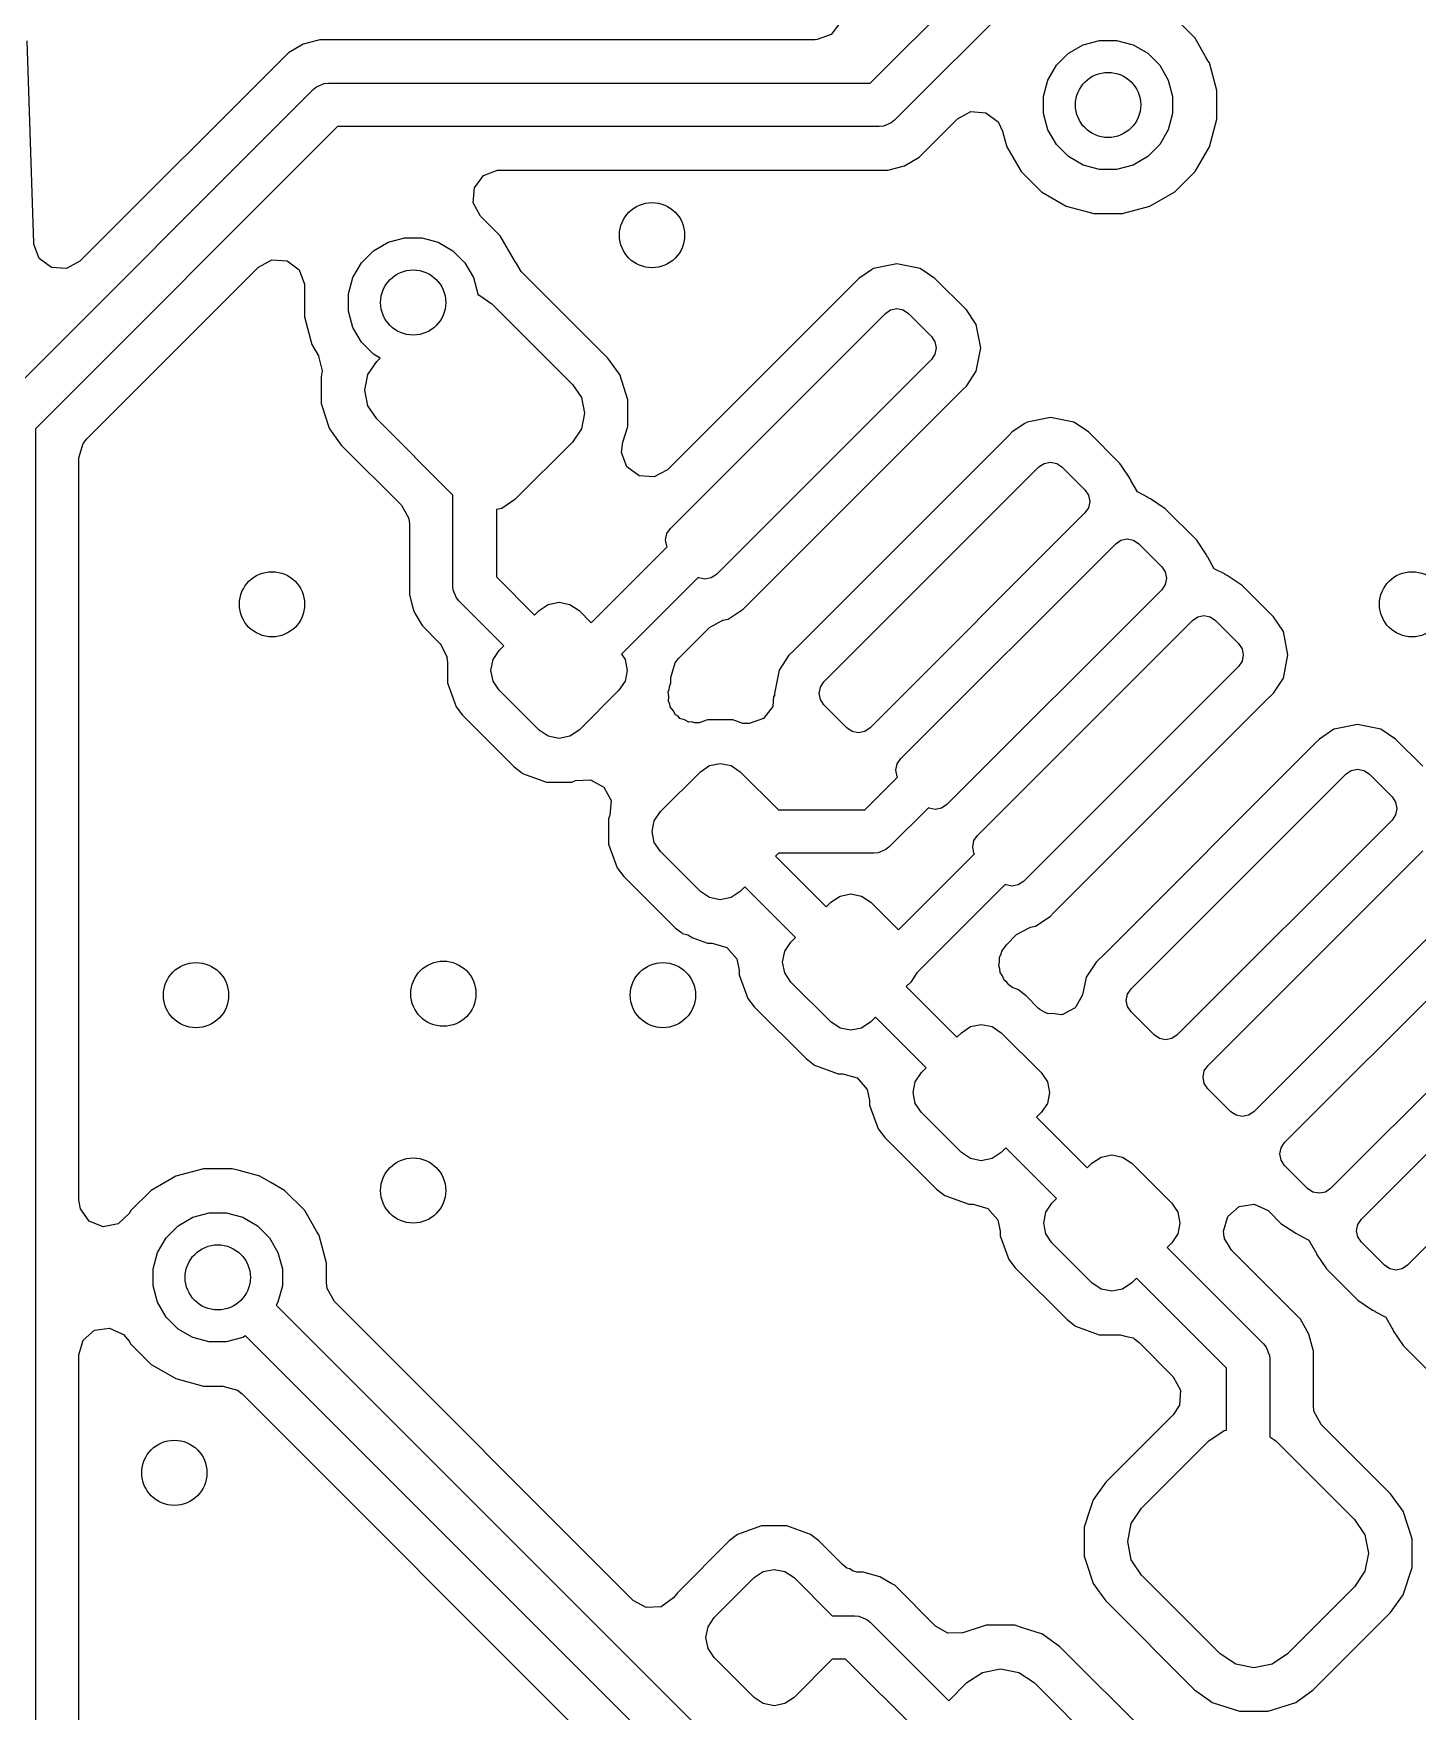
# Model space of a CAD drawing. Extents: x 2.65 to 6.49, y -4.64 to -1.62.
# Drawn here: x 5.6753 to 5.9262, y -3.2126 to -2.9083 of the extents above; entities that cross this region are included whole.
import ezdxf

# ---------------------------------------------------------------- set-up
doc = ezdxf.new("R2010")
doc.units = 0
doc.header["$MEASUREMENT"] = 0
doc.layers.add('BLACK', color=7, linetype='CONTINUOUS')

msp = doc.modelspace()

# ---------------------------------------------------------------- linework, layer by layer
at = {"layer": 'BLACK', "linetype": 'CONTINUOUS'}
for p, q in [((5.82695, -2.91732), (5.90257, -2.84171)), ((5.90929, -2.84612), (5.83137, -2.92404)), ((5.88585, -2.90916), (5.88218, -2.90549)), ((5.8199, -2.90846), (5.81732, -2.90942)), ((5.82155, -2.90625), (5.8199, -2.90846)), ((5.67533, -2.94632), (5.67411, -2.90965)), ((5.72417, -2.91024), (5.72148, -2.91179)), ((5.72718, -2.90943), (5.72417, -2.91024)), ((5.81697, -2.90943), (5.72718, -2.90943)), ((5.81732, -2.90942), (5.81697, -2.90943)), ((5.86289, -2.91189), (5.86556, -2.91035)), ((5.86556, -2.91035), (5.86854, -2.90955)), ((5.86854, -2.90955), (5.87162, -2.90955)), ((5.87162, -2.90955), (5.8746, -2.91035)), ((5.8746, -2.91035), (5.87727, -2.91189)), ((5.88789, -2.9127), (5.88585, -2.90916)), ((5.72148, -2.91179), (5.68367, -2.9496)), ((5.72148, -2.91179), (5.72148, -2.91179)), ((5.85917, -2.91674), (5.86071, -2.91407)), ((5.86071, -2.91407), (5.86289, -2.91189)), ((5.87727, -2.91189), (5.87945, -2.91407)), ((5.87945, -2.91407), (5.88099, -2.91674)), ((5.88825, -2.91333), (5.88789, -2.9127)), ((5.88844, -2.91365), (5.88825, -2.91333)), ((5.88978, -2.91867), (5.88844, -2.91365)), ((5.72655, -2.91799), (5.72797, -2.9174)), ((5.72797, -2.9174), (5.72874, -2.91732)), ((5.72874, -2.91732), (5.82695, -2.91732)), ((5.85837, -2.91972), (5.85917, -2.91674)), ((5.88099, -2.91674), (5.88179, -2.91972)), ((5.66887, -2.97556), (5.72596, -2.91848)), ((5.72596, -2.91848), (5.72655, -2.91799)), ((5.85837, -2.9228), (5.85837, -2.91972)), ((5.88179, -2.91972), (5.88179, -2.9228)), ((5.88978, -2.92385), (5.88978, -2.91867)), ((5.83805, -2.92852), (5.84278, -2.9238)), ((5.84278, -2.9238), (5.84519, -2.92248)), ((5.84519, -2.92248), (5.84794, -2.92268)), ((5.84794, -2.92268), (5.85014, -2.92432)), ((5.85917, -2.92578), (5.85837, -2.9228)), ((5.88179, -2.9228), (5.88099, -2.92578)), ((5.88844, -2.92887), (5.88978, -2.92385)), ((5.73037, -2.9252), (5.67559, -2.97998)), ((5.82858, -2.9252), (5.73037, -2.9252)), ((5.82935, -2.92512), (5.82858, -2.9252)), ((5.83077, -2.92453), (5.82935, -2.92512)), ((5.83137, -2.92404), (5.83077, -2.92453)), ((5.85014, -2.92432), (5.85095, -2.92599)), ((5.85095, -2.92599), (5.85127, -2.92719)), ((5.86071, -2.92845), (5.85917, -2.92578)), ((5.88099, -2.92578), (5.87945, -2.92845)), ((5.83585, -2.93073), (5.83805, -2.92852)), ((5.85127, -2.92719), (5.85172, -2.92887)), ((5.85172, -2.92887), (5.85279, -2.93073)), ((5.86289, -2.93063), (5.86071, -2.92845)), ((5.87945, -2.92845), (5.87727, -2.93063)), ((5.88585, -2.93336), (5.88844, -2.92887)), ((5.83014, -2.93309), (5.83315, -2.93228)), ((5.83315, -2.93228), (5.83585, -2.93073)), ((5.85279, -2.93073), (5.85431, -2.93336)), ((5.86556, -2.93217), (5.86289, -2.93063)), ((5.86854, -2.93297), (5.86556, -2.93217)), ((5.87162, -2.93297), (5.86854, -2.93297)), ((5.8746, -2.93217), (5.87162, -2.93297)), ((5.87727, -2.93063), (5.8746, -2.93217)), ((5.75518, -2.93627), (5.75683, -2.93406)), ((5.75683, -2.93406), (5.7594, -2.9331)), ((5.7594, -2.9331), (5.75975, -2.93309)), ((5.75975, -2.93309), (5.83014, -2.93309)), ((5.83014, -2.93309), (5.83014, -2.93309)), ((5.85431, -2.93336), (5.85798, -2.93703)), ((5.88218, -2.93703), (5.88585, -2.93336)), ((5.75498, -2.93901), (5.75518, -2.93627)), ((5.7563, -2.94142), (5.75498, -2.93901)), ((5.85798, -2.93703), (5.86247, -2.93962)), ((5.87768, -2.93962), (5.88218, -2.93703)), ((5.75986, -2.94499), (5.7563, -2.94142)), ((5.86247, -2.93962), (5.86748, -2.94096)), ((5.86748, -2.94096), (5.86748, -2.94096)), ((5.86748, -2.94096), (5.87267, -2.94096)), ((5.87267, -2.94096), (5.87768, -2.93962)), ((5.87267, -2.94096), (5.87267, -2.94096)), ((5.76246, -2.94948), (5.75986, -2.94499)), ((5.67534, -2.9465), (5.67533, -2.94632)), ((5.67631, -2.94908), (5.67534, -2.9465)), ((5.73472, -2.9499), (5.7369, -2.94772)), ((5.7369, -2.94772), (5.73957, -2.94617)), ((5.73957, -2.94617), (5.74255, -2.94538)), ((5.74255, -2.94538), (5.74564, -2.94538)), ((5.74564, -2.94538), (5.74861, -2.94617)), ((5.74861, -2.94617), (5.75128, -2.94772)), ((5.75128, -2.94772), (5.75346, -2.9499)), ((5.67851, -2.95073), (5.67631, -2.94908)), ((5.68125, -2.95092), (5.67851, -2.95073)), ((5.68367, -2.9496), (5.68125, -2.95092)), ((5.70048, -2.96625), (5.71606, -2.95067)), ((5.71606, -2.95067), (5.71848, -2.94935)), ((5.71848, -2.94935), (5.72122, -2.94955)), ((5.72122, -2.94955), (5.72342, -2.95119)), ((5.72342, -2.95119), (5.72438, -2.95377)), ((5.73318, -2.95257), (5.73472, -2.9499)), ((5.75346, -2.9499), (5.75501, -2.95257)), ((5.76258, -2.94978), (5.76246, -2.94948)), ((5.76246, -2.94948), (5.76246, -2.94948)), ((5.76267, -2.94974), (5.76258, -2.94978)), ((5.76366, -2.95146), (5.76267, -2.94974)), ((5.82716, -2.95119), (5.82488, -2.95272)), ((5.82756, -2.95093), (5.82716, -2.95119)), ((5.83179, -2.95009), (5.82756, -2.95093)), ((5.82756, -2.95093), (5.82756, -2.95093)), ((5.82756, -2.95093), (5.82756, -2.95093)), ((5.82756, -2.95093), (5.82756, -2.95093)), ((5.83602, -2.95093), (5.83179, -2.95009)), ((5.83179, -2.95009), (5.83179, -2.95009)), ((5.8387, -2.95272), (5.83602, -2.95093)), ((5.83602, -2.95093), (5.83602, -2.95093)), ((5.72438, -2.95377), (5.72437, -2.95417)), ((5.72437, -2.95417), (5.72439, -2.95417)), ((5.72439, -2.95417), (5.72439, -2.95449)), ((5.73238, -2.95554), (5.73318, -2.95257)), ((5.75501, -2.95257), (5.7558, -2.95554)), ((5.77941, -2.9672), (5.76366, -2.95146)), ((5.82488, -2.95272), (5.7902, -2.9874)), ((5.82488, -2.95272), (5.82488, -2.95272)), ((5.84439, -2.95841), (5.8387, -2.95272)), ((5.8387, -2.95272), (5.8387, -2.95272)), ((5.8387, -2.95272), (5.8387, -2.95272)), ((5.72439, -2.95449), (5.72439, -2.95968)), ((5.73238, -2.95863), (5.73238, -2.95554)), ((5.7558, -2.95554), (5.7558, -2.95569)), ((5.7558, -2.95569), (5.75597, -2.95572)), ((5.75597, -2.95572), (5.75836, -2.95732)), ((5.75836, -2.95732), (5.77298, -2.97194)), ((5.72439, -2.95968), (5.72573, -2.96469)), ((5.73318, -2.96161), (5.73238, -2.95863)), ((5.79073, -2.99804), (5.8297, -2.95906)), ((5.8297, -2.95906), (5.83066, -2.95842)), ((5.83066, -2.95842), (5.83179, -2.9582)), ((5.83179, -2.9582), (5.83292, -2.95842)), ((5.83292, -2.95842), (5.83388, -2.95906)), ((5.83388, -2.95906), (5.83805, -2.96324)), ((5.84618, -2.96109), (5.84439, -2.95841)), ((5.84439, -2.95841), (5.84439, -2.95841)), ((5.84439, -2.95841), (5.84439, -2.95841)), ((5.84439, -2.95841), (5.84439, -2.95841)), ((5.73472, -2.96428), (5.73318, -2.96161)), ((5.83805, -2.96324), (5.83869, -2.96419)), ((5.84702, -2.96532), (5.84618, -2.96109)), ((5.84618, -2.96109), (5.84618, -2.96109)), ((5.68491, -2.98182), (5.70048, -2.96625)), ((5.72573, -2.96469), (5.72693, -2.96677)), ((5.7369, -2.96646), (5.73472, -2.96428)), ((5.83869, -2.96645), (5.83805, -2.96741)), ((5.83869, -2.96419), (5.83892, -2.96532)), ((5.83892, -2.96532), (5.83869, -2.96645)), ((5.84618, -2.96956), (5.84702, -2.96532)), ((5.84702, -2.96532), (5.84702, -2.96532)), ((5.72693, -2.96677), (5.72695, -2.9668)), ((5.72695, -2.9668), (5.7276, -2.96948)), ((5.7276, -2.96948), (5.72747, -2.97018)), ((5.73589, -2.97016), (5.73749, -2.96776)), ((5.7381, -2.96715), (5.7369, -2.96646)), ((5.73749, -2.96776), (5.7381, -2.96715)), ((5.78133, -2.96984), (5.77941, -2.9672)), ((5.77941, -2.9672), (5.77941, -2.9672)), ((5.83805, -2.96741), (5.79908, -3.00639)), ((5.72749, -2.97018), (5.72743, -2.97056)), ((5.72743, -2.97056), (5.72743, -2.9754)), ((5.72747, -2.97018), (5.72749, -2.97018)), ((5.73532, -2.97298), (5.73589, -2.97016)), ((5.77298, -2.97194), (5.77458, -2.97433)), ((5.78154, -2.97013), (5.78133, -2.96984)), ((5.78304, -2.97474), (5.78154, -2.97013)), ((5.84371, -2.97292), (5.84439, -2.97224)), ((5.84439, -2.97224), (5.84618, -2.96956)), ((5.84618, -2.96956), (5.84618, -2.96956)), ((5.84618, -2.96956), (5.84618, -2.96956)), ((5.72743, -2.9754), (5.7276, -2.97593)), ((5.73589, -2.9758), (5.73532, -2.97298)), ((5.77458, -2.97433), (5.77514, -2.97716)), ((5.78304, -2.97958), (5.78304, -2.97474)), ((5.80465, -3.01195), (5.84362, -2.97298)), ((5.84362, -2.97298), (5.84371, -2.97292)), ((5.7276, -2.97593), (5.72882, -2.97969)), ((5.73749, -2.9782), (5.73589, -2.9758)), ((5.7513, -2.99201), (5.73749, -2.9782)), ((5.77514, -2.97716), (5.77458, -2.97998)), ((5.85963, -2.97793), (5.8554, -2.97877)), ((5.86386, -2.97877), (5.85963, -2.97793)), ((5.85963, -2.97793), (5.85963, -2.97793)), ((5.67559, -2.97998), (5.67559, -3.28538)), ((5.72882, -2.97969), (5.72893, -2.98)), ((5.72893, -2.98), (5.72893, -2.98)), ((5.72893, -2.98), (5.73105, -2.98293)), ((5.77458, -2.97998), (5.77298, -2.98238)), ((5.78211, -2.98244), (5.78304, -2.97958)), ((5.85197, -2.98133), (5.813, -3.02031)), ((5.85203, -2.98125), (5.85197, -2.98133)), ((5.85271, -2.98056), (5.85203, -2.98125)), ((5.85499, -2.97905), (5.85271, -2.98056)), ((5.85271, -2.98056), (5.85271, -2.98056)), ((5.8554, -2.97877), (5.85499, -2.97905)), ((5.8554, -2.97877), (5.8554, -2.97877)), ((5.8554, -2.97877), (5.8554, -2.97877)), ((5.8554, -2.97877), (5.8554, -2.97877)), ((5.86654, -2.98056), (5.86386, -2.97877)), ((5.86386, -2.97877), (5.86386, -2.97877)), ((5.87223, -2.98625), (5.86654, -2.98056)), ((5.86654, -2.98056), (5.86654, -2.98056)), ((5.86654, -2.98056), (5.86654, -2.98056)), ((5.68348, -2.98527), (5.68426, -2.98263)), ((5.68426, -2.98263), (5.68491, -2.98182)), ((5.73105, -2.98293), (5.73105, -2.98293)), ((5.73105, -2.98293), (5.74197, -2.99385)), ((5.77298, -2.98238), (5.76254, -2.99282)), ((5.78188, -2.98429), (5.78211, -2.98244)), ((5.78284, -2.98687), (5.78188, -2.98429)), ((5.68348, -3.11984), (5.68348, -2.98527)), ((5.78504, -2.98852), (5.78284, -2.98687)), ((5.7902, -2.9874), (5.78779, -2.98872)), ((5.81857, -3.02587), (5.85754, -2.9869)), ((5.85754, -2.9869), (5.8585, -2.98626)), ((5.8585, -2.98626), (5.85963, -2.98603)), ((5.85963, -2.98603), (5.86076, -2.98626)), ((5.86076, -2.98626), (5.86172, -2.9869)), ((5.86172, -2.9869), (5.86589, -2.99108)), ((5.87254, -2.98671), (5.87223, -2.98625)), ((5.87402, -2.98893), (5.87254, -2.98671)), ((5.78779, -2.98872), (5.78504, -2.98852)), ((5.87402, -2.98894), (5.87402, -2.98893)), ((5.87405, -2.98904), (5.87402, -2.98894)), ((5.87412, -2.98916), (5.87405, -2.98904)), ((5.87421, -2.98938), (5.87412, -2.98916)), ((5.87423, -2.98936), (5.87421, -2.98938)), ((5.87541, -2.99143), (5.87423, -2.98936)), ((5.7513, -3.00847), (5.7513, -2.99201)), ((5.76254, -2.99282), (5.76015, -2.99442)), ((5.86589, -2.99108), (5.86653, -2.99203)), ((5.86653, -2.99203), (5.86676, -2.99316)), ((5.86676, -2.99316), (5.86653, -2.99429)), ((5.87736, -2.99245), (5.87541, -2.99143)), ((5.87734, -2.99251), (5.87736, -2.99245)), ((5.87778, -2.99269), (5.87734, -2.99251)), ((5.88046, -2.99448), (5.87778, -2.99269)), ((5.74197, -2.99385), (5.74329, -2.99626)), ((5.74329, -2.99626), (5.7434, -2.9973)), ((5.76015, -2.99442), (5.75917, -2.99461)), ((5.75917, -2.99461), (5.75917, -3.00684)), ((5.86589, -2.99525), (5.82692, -3.03423)), ((5.86653, -2.99429), (5.86589, -2.99525)), ((5.88615, -3.00017), (5.88046, -2.99448)), ((5.88046, -2.99448), (5.88046, -2.99448)), ((5.88046, -2.99448), (5.88046, -2.99448)), ((5.7434, -2.9973), (5.7434, -3.01003)), ((5.78986, -3.00012), (5.79009, -2.99899)), ((5.79009, -2.99899), (5.79073, -2.99804)), ((5.77639, -3.01516), (5.79017, -3.00138)), ((5.79009, -3.00125), (5.78986, -3.00012)), ((5.79017, -3.00138), (5.79009, -3.00125)), ((5.83249, -3.03979), (5.87146, -3.00082)), ((5.87146, -3.00082), (5.87242, -3.00018)), ((5.87242, -3.00018), (5.87355, -2.99995)), ((5.87355, -2.99995), (5.87468, -3.00018)), ((5.87468, -3.00018), (5.87564, -3.00082)), ((5.87564, -3.00082), (5.87981, -3.00499)), ((5.88794, -3.00285), (5.88615, -3.00017)), ((5.88615, -3.00017), (5.88615, -3.00017)), ((5.88615, -3.00017), (5.88615, -3.00017)), ((5.88615, -3.00017), (5.88615, -3.00017)), ((5.88794, -3.00286), (5.88794, -3.00285)), ((5.88797, -3.00296), (5.88794, -3.00286)), ((5.88804, -3.00308), (5.88797, -3.00296)), ((5.87981, -3.00499), (5.88045, -3.00595)), ((5.88045, -3.00595), (5.88068, -3.00708)), ((5.88812, -3.00329), (5.88804, -3.00308)), ((5.88815, -3.00328), (5.88812, -3.00329)), ((5.88933, -3.00535), (5.88815, -3.00328)), ((5.89128, -3.00637), (5.88933, -3.00535)), ((5.75137, -3.00924), (5.7513, -3.00847)), ((5.75917, -3.00684), (5.76609, -3.01376)), ((5.79574, -3.00694), (5.78185, -3.02083)), ((5.79586, -3.00703), (5.79574, -3.00694)), ((5.79699, -3.00725), (5.79586, -3.00703)), ((5.79812, -3.00703), (5.79699, -3.00725)), ((5.79908, -3.00639), (5.79812, -3.00703)), ((5.88045, -3.00821), (5.87981, -3.00917)), ((5.88068, -3.00708), (5.88045, -3.00821)), ((5.89126, -3.00643), (5.89128, -3.00637)), ((5.8917, -3.00661), (5.89126, -3.00643)), ((5.89438, -3.0084), (5.8917, -3.00661)), ((5.90007, -3.01409), (5.89438, -3.0084)), ((5.89438, -3.0084), (5.89438, -3.0084)), ((5.89438, -3.0084), (5.89438, -3.0084)), ((5.7434, -3.01003), (5.74381, -3.01154)), ((5.74381, -3.01154), (5.74421, -3.01304)), ((5.75196, -3.01066), (5.75137, -3.00924)), ((5.75245, -3.01126), (5.75196, -3.01066)), ((5.76052, -3.01933), (5.75245, -3.01126)), ((5.76693, -3.01293), (5.76859, -3.01182)), ((5.76859, -3.01182), (5.77054, -3.01143)), ((5.77054, -3.01143), (5.7725, -3.01182)), ((5.7725, -3.01182), (5.77416, -3.01293)), ((5.80391, -3.01272), (5.80459, -3.01204)), ((5.80459, -3.01204), (5.80465, -3.01195)), ((5.87981, -3.00917), (5.84084, -3.04814)), ((5.74421, -3.01304), (5.74459, -3.01371)), ((5.74459, -3.01371), (5.74555, -3.01536)), ((5.76609, -3.01376), (5.76693, -3.01293)), ((5.77416, -3.01293), (5.77639, -3.01516)), ((5.79781, -3.01603), (5.80023, -3.01471)), ((5.80023, -3.01471), (5.80031, -3.0147)), ((5.80031, -3.0147), (5.80122, -3.01452)), ((5.80122, -3.01452), (5.80391, -3.01272)), ((5.84641, -3.05371), (5.88538, -3.01474)), ((5.88538, -3.01474), (5.88634, -3.0141)), ((5.88634, -3.0141), (5.88747, -3.01387)), ((5.88747, -3.01387), (5.8886, -3.0141)), ((5.8886, -3.0141), (5.88956, -3.01474)), ((5.88956, -3.01474), (5.89373, -3.01891)), ((5.90186, -3.01677), (5.90007, -3.01409)), ((5.90007, -3.01409), (5.90007, -3.01409)), ((5.90007, -3.01409), (5.90007, -3.01409)), ((5.74555, -3.01536), (5.74577, -3.01574)), ((5.74577, -3.01574), (5.74894, -3.01892)), ((5.79222, -3.02162), (5.79781, -3.01603)), ((5.9027, -3.021), (5.90186, -3.01677)), ((5.90186, -3.01677), (5.90186, -3.01677)), ((5.74894, -3.01892), (5.74902, -3.019)), ((5.74902, -3.019), (5.74958, -3.02014)), ((5.74958, -3.02014), (5.75018, -3.02125)), ((5.75858, -3.02183), (5.75969, -3.02017)), ((5.75969, -3.02017), (5.76052, -3.01933)), ((5.78185, -3.02083), (5.78251, -3.02183)), ((5.81223, -3.02105), (5.81044, -3.02373)), ((5.81291, -3.02036), (5.81223, -3.02105)), ((5.81223, -3.02105), (5.81223, -3.02105)), ((5.813, -3.02031), (5.81291, -3.02036)), ((5.89373, -3.01891), (5.89437, -3.01987)), ((5.89437, -3.01987), (5.8946, -3.021)), ((5.8946, -3.021), (5.89437, -3.02213)), ((5.90186, -3.02523), (5.9027, -3.021)), ((5.9027, -3.021), (5.9027, -3.021)), ((5.75018, -3.02125), (5.7502, -3.02142)), ((5.7502, -3.02142), (5.75023, -3.02147)), ((5.75023, -3.02147), (5.75022, -3.02156)), ((5.75022, -3.02156), (5.75029, -3.02229)), ((5.75029, -3.02229), (5.75029, -3.02608)), ((5.75819, -3.02379), (5.75858, -3.02183)), ((5.75858, -3.02574), (5.75819, -3.02379)), ((5.78251, -3.02183), (5.7829, -3.02379)), ((5.7829, -3.02379), (5.78251, -3.02574)), ((5.79079, -3.02507), (5.79157, -3.02243)), ((5.79157, -3.02243), (5.79222, -3.02162)), ((5.81044, -3.02373), (5.8096, -3.02796)), ((5.81044, -3.02373), (5.81044, -3.02373)), ((5.89373, -3.02309), (5.85476, -3.06206)), ((5.89437, -3.02213), (5.89373, -3.02309)), ((5.75029, -3.02608), (5.75186, -3.03039)), ((5.75969, -3.0274), (5.75858, -3.02574)), ((5.78251, -3.02574), (5.7814, -3.0274)), ((5.79031, -3.02767), (5.79051, -3.02725)), ((5.79051, -3.02725), (5.79055, -3.02676)), ((5.79055, -3.02676), (5.79079, -3.02608)), ((5.79079, -3.02608), (5.79079, -3.02507)), ((5.8177, -3.02796), (5.81793, -3.02683)), ((5.81793, -3.02683), (5.81857, -3.02587)), ((5.90007, -3.02792), (5.90186, -3.02523)), ((5.90186, -3.02523), (5.90186, -3.02523)), ((5.90186, -3.02523), (5.90186, -3.02523)), ((5.76693, -3.03464), (5.75969, -3.0274)), ((5.7814, -3.0274), (5.77416, -3.03464)), ((5.79042, -3.02851), (5.79031, -3.02767)), ((5.79036, -3.02942), (5.79042, -3.02851)), ((5.7906, -3.02988), (5.79036, -3.02942)), ((5.79067, -3.0304), (5.7906, -3.02988)), ((5.80928, -3.03033), (5.80759, -3.0325)), ((5.80944, -3.02844), (5.80928, -3.03033)), ((5.8096, -3.02844), (5.80944, -3.02844)), ((5.8096, -3.02796), (5.8096, -3.02844)), ((5.81793, -3.02909), (5.8177, -3.02796)), ((5.81857, -3.03005), (5.81793, -3.02909)), ((5.82274, -3.03423), (5.81857, -3.03005)), ((5.86032, -3.06763), (5.8993, -3.02866)), ((5.8993, -3.02866), (5.89938, -3.0286)), ((5.89938, -3.0286), (5.90007, -3.02792)), ((5.75186, -3.03039), (5.75303, -3.03191)), ((5.75303, -3.03191), (5.75303, -3.03191)), ((5.75303, -3.03191), (5.76242, -3.0413)), ((5.79124, -3.03107), (5.79067, -3.0304)), ((5.79166, -3.03185), (5.79124, -3.03107)), ((5.79211, -3.0321), (5.79166, -3.03185)), ((5.79245, -3.0325), (5.79211, -3.0321)), ((5.79329, -3.03276), (5.79245, -3.0325)), ((5.79406, -3.03319), (5.79329, -3.03276)), ((5.79458, -3.03315), (5.79406, -3.03319)), ((5.79508, -3.03331), (5.79458, -3.03315)), ((5.79597, -3.03332), (5.79508, -3.03331)), ((5.79748, -3.03277), (5.79597, -3.03332)), ((5.80207, -3.03277), (5.79748, -3.03277)), ((5.80384, -3.03341), (5.80207, -3.03277)), ((5.80759, -3.0325), (5.80499, -3.03342)), ((5.76859, -3.03575), (5.76693, -3.03464)), ((5.77054, -3.03614), (5.76859, -3.03575)), ((5.7725, -3.03575), (5.77054, -3.03614)), ((5.77416, -3.03464), (5.7725, -3.03575)), ((5.80467, -3.03342), (5.80384, -3.03341)), ((5.80499, -3.03342), (5.80467, -3.03342)), ((5.8237, -3.03487), (5.82274, -3.03423)), ((5.82483, -3.03509), (5.8237, -3.03487)), ((5.82596, -3.03487), (5.82483, -3.03509)), ((5.82692, -3.03423), (5.82596, -3.03487)), ((5.90839, -3.03624), (5.90771, -3.03693)), ((5.91104, -3.03447), (5.90839, -3.03624)), ((5.90839, -3.03624), (5.90839, -3.03624)), ((5.91107, -3.03445), (5.91104, -3.03447)), ((5.91531, -3.03361), (5.91107, -3.03445)), ((5.91107, -3.03445), (5.91107, -3.03445)), ((5.91107, -3.03445), (5.91107, -3.03445)), ((5.91107, -3.03445), (5.91107, -3.03445)), ((5.91954, -3.03445), (5.91531, -3.03361)), ((5.91531, -3.03361), (5.91531, -3.03361)), ((5.92222, -3.03624), (5.91954, -3.03445)), ((5.91954, -3.03445), (5.91954, -3.03445)), ((5.92717, -3.04119), (5.92222, -3.03624)), ((5.92222, -3.03624), (5.92222, -3.03624)), ((5.92222, -3.03624), (5.92222, -3.03624)), ((5.90765, -3.03701), (5.86868, -3.07598)), ((5.90771, -3.03693), (5.90765, -3.03701)), ((5.76242, -3.0413), (5.76242, -3.0413)), ((5.76242, -3.0413), (5.76242, -3.0413)), ((5.76242, -3.0413), (5.76373, -3.04231)), ((5.76373, -3.04231), (5.76394, -3.04247)), ((5.76394, -3.04247), (5.76394, -3.04247)), ((5.76394, -3.04247), (5.76825, -3.04404)), ((5.78892, -3.0494), (5.79616, -3.04216)), ((5.79616, -3.04216), (5.79782, -3.04105)), ((5.79782, -3.04105), (5.79978, -3.04066)), ((5.79978, -3.04066), (5.80173, -3.04105)), ((5.80173, -3.04105), (5.80339, -3.04216)), ((5.80339, -3.04216), (5.81031, -3.04908)), ((5.83162, -3.04188), (5.83185, -3.04075)), ((5.83185, -3.04301), (5.83162, -3.04188)), ((5.83185, -3.04075), (5.83249, -3.03979)), ((5.91322, -3.04258), (5.91418, -3.04194)), ((5.91418, -3.04194), (5.91531, -3.04171)), ((5.91531, -3.04171), (5.91644, -3.04194)), ((5.91644, -3.04194), (5.91739, -3.04258)), ((5.76825, -3.04404), (5.76825, -3.04404)), ((5.76825, -3.04404), (5.77284, -3.04404)), ((5.77284, -3.04404), (5.77351, -3.04379)), ((5.77284, -3.04404), (5.77284, -3.04404)), ((5.77351, -3.04379), (5.77626, -3.04362)), ((5.77626, -3.04362), (5.77866, -3.04495)), ((5.77866, -3.04495), (5.77996, -3.04738)), ((5.82598, -3.04908), (5.83193, -3.04313)), ((5.83193, -3.04313), (5.83185, -3.04301)), ((5.87424, -3.08155), (5.91322, -3.04258)), ((5.91739, -3.04258), (5.92157, -3.04675)), ((5.77996, -3.04738), (5.77977, -3.05005)), ((5.84084, -3.04814), (5.83988, -3.04879)), ((5.92157, -3.04675), (5.92221, -3.04771)), ((5.92221, -3.04771), (5.92243, -3.04884)), ((5.77977, -3.05005), (5.77953, -3.05072)), ((5.77953, -3.05072), (5.77953, -3.05072)), ((5.77953, -3.05072), (5.77953, -3.05531)), ((5.78742, -3.05302), (5.78781, -3.05106)), ((5.78781, -3.05106), (5.78892, -3.0494)), ((5.81031, -3.04908), (5.82598, -3.04908)), ((5.8375, -3.0487), (5.8304, -3.0558)), ((5.83762, -3.04879), (5.8375, -3.0487)), ((5.83875, -3.04901), (5.83762, -3.04879)), ((5.83988, -3.04879), (5.83875, -3.04901)), ((5.92157, -3.05093), (5.8826, -3.0899)), ((5.92221, -3.04997), (5.92157, -3.05093)), ((5.92243, -3.04884), (5.92221, -3.04997)), ((5.78781, -3.05498), (5.78742, -3.05302)), ((5.84554, -3.0558), (5.84577, -3.05467)), ((5.84577, -3.05467), (5.84641, -3.05371)), ((5.77953, -3.05531), (5.78109, -3.05962)), ((5.78892, -3.05664), (5.78781, -3.05498)), ((5.79616, -3.06387), (5.78892, -3.05664)), ((5.81031, -3.05695), (5.8098, -3.05747)), ((5.8098, -3.05747), (5.81898, -3.06666)), ((5.82761, -3.05695), (5.81031, -3.05695)), ((5.82838, -3.05688), (5.82761, -3.05695)), ((5.8298, -3.05629), (5.82838, -3.05688)), ((5.8304, -3.0558), (5.8298, -3.05629)), ((5.83207, -3.07083), (5.84585, -3.05705)), ((5.84577, -3.05693), (5.84554, -3.0558)), ((5.84585, -3.05705), (5.84577, -3.05693)), ((5.88816, -3.09547), (5.92714, -3.0565)), ((5.78109, -3.05962), (5.78226, -3.06114)), ((5.78226, -3.06114), (5.78226, -3.06114)), ((5.78226, -3.06114), (5.79165, -3.07053)), ((5.80423, -3.06304), (5.80339, -3.06387)), ((5.81342, -3.07223), (5.80423, -3.06304)), ((5.85142, -3.06262), (5.83541, -3.07863)), ((5.85154, -3.0627), (5.85142, -3.06262)), ((5.85267, -3.06293), (5.85154, -3.0627)), ((5.8538, -3.0627), (5.85267, -3.06293)), ((5.85476, -3.06206), (5.8538, -3.0627)), ((5.79782, -3.06498), (5.79616, -3.06387)), ((5.79978, -3.06537), (5.79782, -3.06498)), ((5.80173, -3.06498), (5.79978, -3.06537)), ((5.80339, -3.06387), (5.80173, -3.06498)), ((5.81898, -3.06666), (5.81982, -3.06582)), ((5.81982, -3.06582), (5.82148, -3.06471)), ((5.82148, -3.06471), (5.82344, -3.06432)), ((5.82344, -3.06432), (5.8254, -3.06471)), ((5.8254, -3.06471), (5.82706, -3.06582)), ((5.82706, -3.06582), (5.83207, -3.07083)), ((5.93549, -3.06485), (5.89652, -3.10382)), ((5.8569, -3.07019), (5.85958, -3.0684)), ((5.85958, -3.0684), (5.86027, -3.06772)), ((5.86027, -3.06772), (5.86032, -3.06763)), ((5.79165, -3.07053), (5.79165, -3.07053)), ((5.79165, -3.07053), (5.79165, -3.07053)), ((5.79165, -3.07053), (5.79272, -3.07135)), ((5.79272, -3.07135), (5.79292, -3.0715)), ((5.79292, -3.0715), (5.79389, -3.07177)), ((5.79389, -3.07177), (5.7948, -3.07229)), ((5.7948, -3.07229), (5.79748, -3.07327)), ((5.81258, -3.07306), (5.81342, -3.07223)), ((5.85167, -3.07353), (5.85349, -3.07171)), ((5.85349, -3.07171), (5.8559, -3.07039)), ((5.8559, -3.07039), (5.85599, -3.07038)), ((5.85599, -3.07038), (5.8569, -3.07019)), ((5.90208, -3.10939), (5.94106, -3.07042)), ((5.79748, -3.07327), (5.79748, -3.07327)), ((5.79748, -3.07327), (5.79831, -3.07327)), ((5.79831, -3.07327), (5.80095, -3.07404)), ((5.80095, -3.07404), (5.80275, -3.07612)), ((5.81108, -3.07668), (5.81147, -3.07472)), ((5.81147, -3.07472), (5.81258, -3.07306)), ((5.85038, -3.07581), (5.85069, -3.07528)), ((5.85042, -3.0766), (5.85038, -3.07581)), ((5.85069, -3.07528), (5.85082, -3.07468)), ((5.85082, -3.07468), (5.85167, -3.07353)), ((5.86868, -3.07598), (5.86859, -3.07604)), ((5.80275, -3.07612), (5.80319, -3.07815)), ((5.80319, -3.07815), (5.80319, -3.07897)), ((5.80319, -3.07897), (5.80476, -3.08329)), ((5.81147, -3.07864), (5.81108, -3.07668)), ((5.81258, -3.0803), (5.81147, -3.07864)), ((5.8354, -3.07864), (5.8343, -3.0803)), ((5.83541, -3.07863), (5.8354, -3.07864)), ((5.85026, -3.07737), (5.85042, -3.0766)), ((5.85048, -3.07794), (5.85026, -3.07737)), ((5.8505, -3.07856), (5.85048, -3.07794)), ((5.85096, -3.0792), (5.8505, -3.07856)), ((5.86791, -3.07673), (5.86611, -3.07941)), ((5.86859, -3.07604), (5.86791, -3.07673)), ((5.86791, -3.07673), (5.86791, -3.07673)), ((5.94941, -3.07877), (5.91043, -3.11774)), ((5.81982, -3.08754), (5.81258, -3.0803)), ((5.8343, -3.0803), (5.83346, -3.08113)), ((5.83346, -3.08113), (5.84265, -3.09032)), ((5.85124, -3.07994), (5.85096, -3.0792)), ((5.85173, -3.0803), (5.85124, -3.07994)), ((5.85209, -3.08081), (5.85173, -3.0803)), ((5.85271, -3.0813), (5.85209, -3.08081)), ((5.85371, -3.08166), (5.85271, -3.0813)), ((5.85522, -3.08283), (5.85371, -3.08166)), ((5.86611, -3.07941), (5.86552, -3.08238)), ((5.86611, -3.07941), (5.86611, -3.07941)), ((5.8736, -3.08251), (5.87424, -3.08155)), ((5.80476, -3.08329), (5.80592, -3.0848)), ((5.80592, -3.0848), (5.80592, -3.0848)), ((5.80592, -3.0848), (5.81532, -3.0942)), ((5.85748, -3.08508), (5.85522, -3.08283)), ((5.8577, -3.08526), (5.85748, -3.08508)), ((5.86409, -3.08498), (5.86296, -3.08556)), ((5.86415, -3.08488), (5.86409, -3.08498)), ((5.86425, -3.08482), (5.86415, -3.08488)), ((5.86484, -3.0837), (5.86425, -3.08482)), ((5.86547, -3.0826), (5.86484, -3.0837)), ((5.86552, -3.08238), (5.86547, -3.08249)), ((5.86547, -3.08249), (5.86547, -3.0826)), ((5.87338, -3.08364), (5.8736, -3.08251)), ((5.8736, -3.08477), (5.87338, -3.08364)), ((5.87424, -3.08573), (5.8736, -3.08477)), ((5.916, -3.12331), (5.95498, -3.08434)), ((5.82148, -3.08865), (5.81982, -3.08754)), ((5.82706, -3.08754), (5.8254, -3.08865)), ((5.82789, -3.0867), (5.82706, -3.08754)), ((5.83708, -3.09589), (5.82789, -3.0867)), ((5.84514, -3.08838), (5.8471, -3.08799)), ((5.8471, -3.08799), (5.84906, -3.08838)), ((5.85857, -3.08574), (5.8577, -3.08526)), ((5.8589, -3.08596), (5.85857, -3.08574)), ((5.85898, -3.08597), (5.8589, -3.08596)), ((5.85911, -3.08604), (5.85898, -3.08597)), ((5.86038, -3.0861), (5.85911, -3.08604)), ((5.86164, -3.08623), (5.86038, -3.0861)), ((5.86174, -3.08618), (5.86164, -3.08623)), ((5.86186, -3.08618), (5.86174, -3.08618)), ((5.86296, -3.08556), (5.86186, -3.08618)), ((5.87842, -3.0899), (5.87424, -3.08573)), ((5.82344, -3.08904), (5.82148, -3.08865)), ((5.8254, -3.08865), (5.82344, -3.08904)), ((5.84265, -3.09032), (5.84348, -3.08949)), ((5.84348, -3.08949), (5.84514, -3.08838)), ((5.84906, -3.08838), (5.85072, -3.08949)), ((5.85072, -3.08949), (5.85796, -3.09672)), ((5.87938, -3.09054), (5.87842, -3.0899)), ((5.88051, -3.09077), (5.87938, -3.09054)), ((5.88164, -3.09054), (5.88051, -3.09077)), ((5.8826, -3.0899), (5.88164, -3.09054)), ((5.81532, -3.0942), (5.81532, -3.0942)), ((5.81532, -3.0942), (5.81683, -3.09536)), ((5.96333, -3.09269), (5.92435, -3.13166)), ((5.81683, -3.09536), (5.81683, -3.09536)), ((5.81683, -3.09536), (5.82114, -3.09693)), ((5.82114, -3.09693), (5.82114, -3.09693)), ((5.82114, -3.09693), (5.82197, -3.09693)), ((5.82197, -3.09693), (5.82461, -3.0977)), ((5.83513, -3.09838), (5.83624, -3.09672)), ((5.83624, -3.09672), (5.83708, -3.09589)), ((5.85796, -3.09672), (5.85907, -3.09838)), ((5.8873, -3.09756), (5.88752, -3.09643)), ((5.88752, -3.09643), (5.88816, -3.09547)), ((5.82461, -3.0977), (5.82641, -3.09978)), ((5.82641, -3.09978), (5.82685, -3.10181)), ((5.83474, -3.10034), (5.83513, -3.09838)), ((5.85907, -3.09838), (5.85946, -3.10034)), ((5.88752, -3.09869), (5.8873, -3.09756)), ((5.88816, -3.09965), (5.88752, -3.09869)), ((5.89234, -3.10382), (5.88816, -3.09965)), ((5.82685, -3.10181), (5.82685, -3.10264)), ((5.82685, -3.10264), (5.82842, -3.10695)), ((5.83513, -3.1023), (5.83474, -3.10034)), ((5.83624, -3.10396), (5.83513, -3.1023)), ((5.85907, -3.1023), (5.85796, -3.10396)), ((5.85946, -3.10034), (5.85907, -3.1023)), ((5.84348, -3.1112), (5.83624, -3.10396)), ((5.85796, -3.10396), (5.85712, -3.1048)), ((5.85712, -3.1048), (5.86631, -3.11398)), ((5.8933, -3.10446), (5.89234, -3.10382)), ((5.89443, -3.10469), (5.8933, -3.10446)), ((5.89556, -3.10446), (5.89443, -3.10469)), ((5.89652, -3.10382), (5.89556, -3.10446)), ((5.82842, -3.10695), (5.82958, -3.10847)), ((5.82958, -3.10847), (5.82958, -3.10847)), ((5.82958, -3.10847), (5.83898, -3.11786)), ((5.90144, -3.11035), (5.90208, -3.10939)), ((5.84514, -3.11231), (5.84348, -3.1112)), ((5.8471, -3.1127), (5.84514, -3.11231)), ((5.84906, -3.11231), (5.8471, -3.1127)), ((5.85072, -3.1112), (5.84906, -3.11231)), ((5.85156, -3.11036), (5.85072, -3.1112)), ((5.86074, -3.11955), (5.85156, -3.11036)), ((5.86715, -3.11315), (5.86881, -3.11204)), ((5.86881, -3.11204), (5.87076, -3.11165)), ((5.87076, -3.11165), (5.87272, -3.11204)), ((5.87272, -3.11204), (5.87438, -3.11315)), ((5.90122, -3.11148), (5.90144, -3.11035)), ((5.90144, -3.11261), (5.90122, -3.11148)), ((5.70106, -3.1155), (5.69656, -3.11809)), ((5.70607, -3.11415), (5.70106, -3.1155)), ((5.71126, -3.11415), (5.70607, -3.11415)), ((5.71257, -3.1145), (5.71126, -3.11415)), ((5.71627, -3.1155), (5.71257, -3.1145)), ((5.71829, -3.11666), (5.71627, -3.1155)), ((5.86631, -3.11398), (5.86715, -3.11315)), ((5.87438, -3.11315), (5.88162, -3.12039)), ((5.90208, -3.11357), (5.90144, -3.11261)), ((5.90626, -3.11774), (5.90208, -3.11357)), ((5.69656, -3.11809), (5.69289, -3.12176)), ((5.69656, -3.11809), (5.69656, -3.11809)), ((5.72076, -3.11809), (5.71829, -3.11666)), ((5.72443, -3.12176), (5.72076, -3.11809)), ((5.83898, -3.11786), (5.83898, -3.11786)), ((5.83898, -3.11786), (5.83898, -3.11786)), ((5.83898, -3.11786), (5.84, -3.11864)), ((5.90722, -3.11838), (5.90626, -3.11774)), ((5.90835, -3.11861), (5.90722, -3.11838)), ((5.90948, -3.11838), (5.90835, -3.11861)), ((5.91043, -3.11774), (5.90948, -3.11838)), ((5.68375, -3.12143), (5.68348, -3.11984)), ((5.68535, -3.12367), (5.68375, -3.12143)), ((5.84, -3.11864), (5.84049, -3.11902)), ((5.84049, -3.11902), (5.84049, -3.11902)), ((5.84049, -3.11902), (5.84481, -3.12059)), ((5.84481, -3.12059), (5.84481, -3.12059)), ((5.84481, -3.12059), (5.84563, -3.12059)), ((5.84563, -3.12059), (5.84827, -3.12137)), ((5.84827, -3.12137), (5.85007, -3.12345)), ((5.8588, -3.12205), (5.85991, -3.12039)), ((5.85991, -3.12039), (5.86074, -3.11955)), ((5.88162, -3.12039), (5.88273, -3.12205)), ((5.89179, -3.12281), (5.89387, -3.12101)), ((5.89387, -3.12101), (5.89659, -3.12061)), ((5.89659, -3.12061), (5.89909, -3.12176)), ((5.6879, -3.1247), (5.68535, -3.12367)), ((5.6906, -3.12418), (5.6879, -3.1247)), ((5.69259, -3.12228), (5.6906, -3.12418)), ((5.69289, -3.12176), (5.69259, -3.12228)), ((5.69289, -3.12176), (5.69289, -3.12176)), ((5.69929, -3.12667), (5.70147, -3.12449)), ((5.70147, -3.12449), (5.70414, -3.12295)), ((5.70414, -3.12295), (5.70712, -3.12215)), ((5.70712, -3.12215), (5.7102, -3.12215)), ((5.7102, -3.12215), (5.71318, -3.12295)), ((5.71318, -3.12295), (5.71585, -3.12449)), ((5.71585, -3.12449), (5.71803, -3.12667)), ((5.72659, -3.1255), (5.72443, -3.12176)), ((5.85007, -3.12345), (5.85051, -3.12547)), ((5.85841, -3.12401), (5.8588, -3.12205)), ((5.8588, -3.12596), (5.85841, -3.12401)), ((5.88273, -3.12205), (5.88312, -3.12401)), ((5.88312, -3.12401), (5.88273, -3.12596)), ((5.89101, -3.12545), (5.89179, -3.12281)), ((5.89909, -3.12176), (5.89935, -3.12199)), ((5.89935, -3.12199), (5.90143, -3.12408)), ((5.90143, -3.12408), (5.90143, -3.12408)), ((5.90143, -3.12408), (5.90411, -3.12587)), ((5.91514, -3.1254), (5.91536, -3.12427)), ((5.91536, -3.12427), (5.916, -3.12331)), ((5.69775, -3.12934), (5.69929, -3.12667)), ((5.71803, -3.12667), (5.71957, -3.12934)), ((5.72696, -3.12615), (5.72659, -3.1255)), ((5.72702, -3.12625), (5.72696, -3.12615)), ((5.72837, -3.13126), (5.72702, -3.12625)), ((5.85051, -3.12547), (5.85051, -3.1263)), ((5.85051, -3.1263), (5.85208, -3.13061)), ((5.85991, -3.12762), (5.8588, -3.12596)), ((5.86715, -3.13486), (5.85991, -3.12762)), ((5.88162, -3.12762), (5.88079, -3.12846)), ((5.88273, -3.12596), (5.88162, -3.12762)), ((5.89101, -3.1255), (5.89101, -3.12545)), ((5.89113, -3.12654), (5.89101, -3.1255)), ((5.89118, -3.12663), (5.89113, -3.12654)), ((5.89121, -3.12688), (5.89118, -3.12663)), ((5.89187, -3.12789), (5.89121, -3.12688)), ((5.90411, -3.12587), (5.90456, -3.12606)), ((5.90456, -3.12606), (5.90454, -3.12611)), ((5.90454, -3.12611), (5.90649, -3.12713)), ((5.90649, -3.12713), (5.90766, -3.1292)), ((5.91536, -3.12653), (5.91514, -3.1254)), ((5.916, -3.12749), (5.91536, -3.12653)), ((5.92018, -3.13166), (5.916, -3.12749)), ((5.69695, -3.13232), (5.69775, -3.12934)), ((5.71957, -3.12934), (5.72037, -3.13232)), ((5.85208, -3.13061), (5.85325, -3.13213)), ((5.88079, -3.12846), (5.89826, -3.14593)), ((5.89244, -3.12895), (5.89187, -3.12789)), ((5.90494, -3.14145), (5.89244, -3.12895)), ((5.90766, -3.1292), (5.90769, -3.12919)), ((5.90769, -3.12919), (5.90778, -3.1294)), ((5.90778, -3.1294), (5.90785, -3.12952)), ((5.90785, -3.12952), (5.90787, -3.12962)), ((5.90787, -3.12962), (5.90787, -3.12963)), ((5.90787, -3.12963), (5.90967, -3.13231)), ((5.69695, -3.1354), (5.69695, -3.13232)), ((5.72037, -3.13232), (5.72037, -3.1354)), ((5.72837, -3.13481), (5.72837, -3.13126)), ((5.72837, -3.13126), (5.72837, -3.13126)), ((5.85325, -3.13213), (5.85325, -3.13213)), ((5.85325, -3.13213), (5.86264, -3.14152)), ((5.90967, -3.13231), (5.90967, -3.13231)), ((5.90967, -3.13231), (5.90967, -3.13231)), ((5.90967, -3.13231), (5.9141, -3.13675)), ((5.92114, -3.1323), (5.92018, -3.13166)), ((5.92227, -3.13253), (5.92114, -3.1323)), ((5.9234, -3.1323), (5.92227, -3.13253)), ((5.92435, -3.13166), (5.9234, -3.1323)), ((5.69775, -3.13838), (5.69695, -3.1354)), ((5.72037, -3.1354), (5.71957, -3.13838)), ((5.72848, -3.13585), (5.72837, -3.13481)), ((5.7298, -3.13826), (5.72848, -3.13585)), ((5.86881, -3.13597), (5.86715, -3.13486)), ((5.87076, -3.13636), (5.86881, -3.13597)), ((5.87272, -3.13597), (5.87076, -3.13636)), ((5.87438, -3.13486), (5.87272, -3.13597)), ((5.87522, -3.13403), (5.87438, -3.13486)), ((5.89153, -3.15034), (5.87522, -3.13403)), ((5.9141, -3.13675), (5.91535, -3.138)), ((5.69929, -3.14105), (5.69775, -3.13838)), ((5.71957, -3.13838), (5.71927, -3.1389)), ((5.71927, -3.1389), (5.85202, -3.27165)), ((5.78398, -3.19244), (5.7298, -3.13826)), ((5.91535, -3.138), (5.91535, -3.138)), ((5.91535, -3.138), (5.91803, -3.13979)), ((5.91803, -3.13979), (5.91848, -3.13997)), ((5.70147, -3.14323), (5.69929, -3.14105)), ((5.86264, -3.14152), (5.86264, -3.14152)), ((5.86264, -3.14152), (5.86264, -3.14152)), ((5.86264, -3.14152), (5.86414, -3.14267)), ((5.86414, -3.14267), (5.86416, -3.14269)), ((5.86416, -3.14269), (5.86416, -3.14269)), ((5.86416, -3.14269), (5.86847, -3.14426)), ((5.9065, -3.14415), (5.90494, -3.14145)), ((5.91848, -3.13997), (5.91845, -3.14003)), ((5.91845, -3.14003), (5.92041, -3.14105)), ((5.92041, -3.14105), (5.92158, -3.14312)), ((5.68348, -3.14788), (5.68426, -3.14524)), ((5.68426, -3.14524), (5.68634, -3.14344)), ((5.68634, -3.14344), (5.68906, -3.14305)), ((5.68906, -3.14305), (5.69156, -3.14419)), ((5.69156, -3.14419), (5.69259, -3.14544)), ((5.69259, -3.14544), (5.69289, -3.14596)), ((5.69289, -3.14596), (5.69656, -3.14963)), ((5.70414, -3.14477), (5.70147, -3.14323)), ((5.70712, -3.14557), (5.70414, -3.14477)), ((5.7102, -3.14557), (5.70712, -3.14557)), ((5.71318, -3.14477), (5.7102, -3.14557)), ((5.7137, -3.14447), (5.71318, -3.14477)), ((5.84761, -3.27837), (5.7137, -3.14447)), ((5.86847, -3.14426), (5.86847, -3.14426)), ((5.86847, -3.14426), (5.87226, -3.14426)), ((5.87226, -3.14426), (5.87342, -3.1446)), ((5.87342, -3.1446), (5.8746, -3.14485)), ((5.8746, -3.14485), (5.8748, -3.145)), ((5.8748, -3.145), (5.8749, -3.14503)), ((5.8749, -3.14503), (5.87571, -3.14569)), ((5.87571, -3.14569), (5.8819, -3.15187)), ((5.89826, -3.14593), (5.89874, -3.14653)), ((5.90711, -3.14642), (5.9065, -3.14415)), ((5.92158, -3.14312), (5.92161, -3.1431)), ((5.92161, -3.1431), (5.9217, -3.14332)), ((5.9217, -3.14332), (5.92177, -3.14344)), ((5.92177, -3.14344), (5.92179, -3.14354)), ((5.92179, -3.14354), (5.92179, -3.14355)), ((5.92179, -3.14355), (5.92358, -3.14623)), ((5.68348, -3.28009), (5.68348, -3.14788)), ((5.89874, -3.14653), (5.89931, -3.14788)), ((5.89931, -3.14788), (5.89933, -3.14794)), ((5.89933, -3.14794), (5.89941, -3.14871)), ((5.89941, -3.14871), (5.89941, -3.16276)), ((5.9073, -3.14716), (5.90711, -3.14642)), ((5.9073, -3.1571), (5.9073, -3.14716)), ((5.9073, -3.14716), (5.9073, -3.14716)), ((5.92358, -3.14623), (5.92358, -3.14623)), ((5.92358, -3.14623), (5.92358, -3.14623)), ((5.92358, -3.14623), (5.92786, -3.15051)), ((5.69656, -3.14963), (5.70106, -3.15222)), ((5.8819, -3.15187), (5.88322, -3.15429)), ((5.89153, -3.16156), (5.89153, -3.15034)), ((5.70106, -3.15222), (5.70607, -3.15356)), ((5.70607, -3.15356), (5.70607, -3.15356)), ((5.70607, -3.15356), (5.70961, -3.15356)), ((5.70961, -3.15356), (5.71225, -3.15434)), ((5.71225, -3.15434), (5.71306, -3.15499)), ((5.71306, -3.15499), (5.82925, -3.27117)), ((5.88322, -3.15429), (5.88302, -3.15703)), ((5.88302, -3.15703), (5.8819, -3.15878)), ((5.90741, -3.15814), (5.9073, -3.1571)), ((5.8819, -3.15878), (5.86966, -3.17102)), ((5.90873, -3.16055), (5.90741, -3.15814)), ((5.92128, -3.17311), (5.90873, -3.16055)), ((5.87616, -3.17568), (5.88834, -3.1635)), ((5.88834, -3.1635), (5.89113, -3.16164)), ((5.89113, -3.16164), (5.89153, -3.16156)), ((5.89941, -3.16276), (5.90052, -3.1635)), ((5.90052, -3.1635), (5.91478, -3.17777)), ((5.86966, -3.17102), (5.86736, -3.17418)), ((5.86966, -3.17102), (5.86966, -3.17102)), ((5.92357, -3.17625), (5.92128, -3.17311)), ((5.92128, -3.17311), (5.92128, -3.17311)), ((5.86682, -3.17585), (5.86574, -3.17916)), ((5.86736, -3.17418), (5.86682, -3.17585)), ((5.86736, -3.17418), (5.86736, -3.17418)), ((5.86736, -3.17418), (5.86736, -3.17418)), ((5.87429, -3.17848), (5.87616, -3.17568)), ((5.92358, -3.17627), (5.92357, -3.17625)), ((5.9252, -3.18125), (5.92358, -3.17627)), ((5.80722, -3.17892), (5.80291, -3.18049)), ((5.81181, -3.17892), (5.80722, -3.17892)), ((5.80722, -3.17892), (5.80722, -3.17892)), ((5.81612, -3.18049), (5.81181, -3.17892)), ((5.86574, -3.17916), (5.86574, -3.18439)), ((5.87364, -3.18177), (5.87429, -3.17848)), ((5.91478, -3.17777), (5.91665, -3.18056)), ((5.8014, -3.18165), (5.792, -3.19105)), ((5.80291, -3.18049), (5.8014, -3.18165)), ((5.8014, -3.18165), (5.8014, -3.18165)), ((5.81764, -3.18165), (5.81612, -3.18049)), ((5.81612, -3.18049), (5.81612, -3.18049)), ((5.8219, -3.18591), (5.81764, -3.18165)), ((5.81764, -3.18165), (5.81764, -3.18165)), ((5.81764, -3.18165), (5.81764, -3.18165)), ((5.87429, -3.18507), (5.87364, -3.18177)), ((5.91665, -3.18056), (5.91731, -3.18386)), ((5.9252, -3.18647), (5.9252, -3.18125)), ((5.86574, -3.18439), (5.86616, -3.18567)), ((5.87616, -3.18786), (5.87429, -3.18507)), ((5.91731, -3.18386), (5.91665, -3.18716)), ((5.79866, -3.19555), (5.8059, -3.18831)), ((5.8059, -3.18831), (5.80756, -3.1872)), ((5.80756, -3.1872), (5.80952, -3.18681)), ((5.80952, -3.18681), (5.81148, -3.1872)), ((5.81148, -3.1872), (5.81314, -3.18831)), ((5.81314, -3.18831), (5.82006, -3.19523)), ((5.82271, -3.18657), (5.8219, -3.18591)), ((5.82328, -3.18673), (5.82271, -3.18657)), ((5.82377, -3.18708), (5.82328, -3.18673)), ((5.82454, -3.18734), (5.82377, -3.18708)), ((5.82569, -3.18734), (5.82454, -3.18734)), ((5.8287, -3.18815), (5.82569, -3.18734)), ((5.83088, -3.18941), (5.8287, -3.18815)), ((5.86616, -3.18567), (5.86736, -3.18936)), ((5.89043, -3.20213), (5.87616, -3.18786)), ((5.91665, -3.18716), (5.91478, -3.18995)), ((5.92358, -3.19145), (5.9252, -3.18647)), ((5.792, -3.19105), (5.7913, -3.19196)), ((5.792, -3.19105), (5.792, -3.19105)), ((5.8314, -3.1897), (5.83088, -3.18941)), ((5.8388, -3.19711), (5.8314, -3.1897)), ((5.8314, -3.1897), (5.8314, -3.1897)), ((5.86736, -3.18936), (5.86736, -3.18936)), ((5.86736, -3.18936), (5.86736, -3.18936)), ((5.86736, -3.18936), (5.86896, -3.19157)), ((5.86896, -3.19157), (5.86966, -3.19252)), ((5.91478, -3.18995), (5.9026, -3.20213)), ((5.92128, -3.19461), (5.92358, -3.19145)), ((5.78633, -3.19375), (5.78398, -3.19244)), ((5.78908, -3.19358), (5.78633, -3.19375)), ((5.7913, -3.19196), (5.78908, -3.19358)), ((5.86966, -3.19252), (5.88576, -3.20863)), ((5.90727, -3.20863), (5.92128, -3.19461)), ((5.79716, -3.19917), (5.79755, -3.19721)), ((5.79755, -3.19721), (5.79866, -3.19555)), ((5.82006, -3.19523), (5.82413, -3.19523)), ((5.82413, -3.19523), (5.8249, -3.19531)), ((5.8249, -3.19531), (5.82632, -3.1959)), ((5.82632, -3.1959), (5.82692, -3.19639)), ((5.82692, -3.19639), (5.84119, -3.21065)), ((5.84101, -3.19838), (5.8388, -3.19711)), ((5.84797, -3.19693), (5.84376, -3.1983)), ((5.8532, -3.19693), (5.84797, -3.19693)), ((5.84797, -3.19693), (5.84797, -3.19693)), ((5.84797, -3.19693), (5.84797, -3.19693)), ((5.85459, -3.19739), (5.8532, -3.19693)), ((5.8532, -3.19693), (5.8532, -3.19693)), ((5.85817, -3.19855), (5.85459, -3.19739)), ((5.79755, -3.20113), (5.79716, -3.19917)), ((5.84376, -3.1983), (5.84101, -3.19838)), ((5.85976, -3.19971), (5.85817, -3.19855)), ((5.85817, -3.19855), (5.85817, -3.19855)), ((5.85817, -3.19855), (5.85817, -3.19855)), ((5.86133, -3.20085), (5.85976, -3.19971)), ((5.79866, -3.20279), (5.79755, -3.20113)), ((5.8059, -3.21003), (5.79866, -3.20279)), ((5.82006, -3.20311), (5.81314, -3.21003)), ((5.8225, -3.20311), (5.82006, -3.20311)), ((5.83562, -3.21622), (5.8225, -3.20311)), ((5.87744, -3.21695), (5.86133, -3.20085)), ((5.89322, -3.204), (5.89043, -3.20213)), ((5.9026, -3.20213), (5.89981, -3.204)), ((5.84449, -3.20735), (5.84729, -3.20548)), ((5.84729, -3.20548), (5.85058, -3.20483)), ((5.85058, -3.20483), (5.85388, -3.20548)), ((5.85388, -3.20548), (5.85667, -3.20735)), ((5.89652, -3.20465), (5.89322, -3.204)), ((5.89981, -3.204), (5.89652, -3.20465)), ((5.84119, -3.21065), (5.84449, -3.20735)), ((5.85667, -3.20735), (5.87094, -3.22162)), ((5.88576, -3.20863), (5.8872, -3.20967)), ((5.8872, -3.20967), (5.88838, -3.21053)), ((5.9041, -3.21093), (5.90727, -3.20863)), ((5.80756, -3.21114), (5.8059, -3.21003)), ((5.80952, -3.21153), (5.80756, -3.21114)), ((5.81148, -3.21114), (5.80952, -3.21153)), ((5.81314, -3.21003), (5.81148, -3.21114)), ((5.88838, -3.21053), (5.88893, -3.21093)), ((5.88893, -3.21093), (5.8939, -3.21254)), ((5.8939, -3.21254), (5.8939, -3.21254)), ((5.8939, -3.21254), (5.89913, -3.21254)), ((5.89913, -3.21254), (5.9041, -3.21093)), ((5.89913, -3.21254), (5.89913, -3.21254))]:
    msp.add_line(p, q, dxfattribs=at)
at = {"layer": 'BLACK'}
for centre in [(5.87008, -2.92126), (5.7874, -2.94488), (5.74409, -2.95709), (5.7185, -3.01181), (5.9252, -3.01181), (5.70472, -3.08268), (5.74957, -3.08242), (5.78937, -3.08268), (5.74409, -3.11811), (5.70866, -3.13386), (5.70079, -3.16929)]:
    msp.add_circle(centre, 0.00591, dxfattribs=at)

doc.saveas('drawing.dxf')
